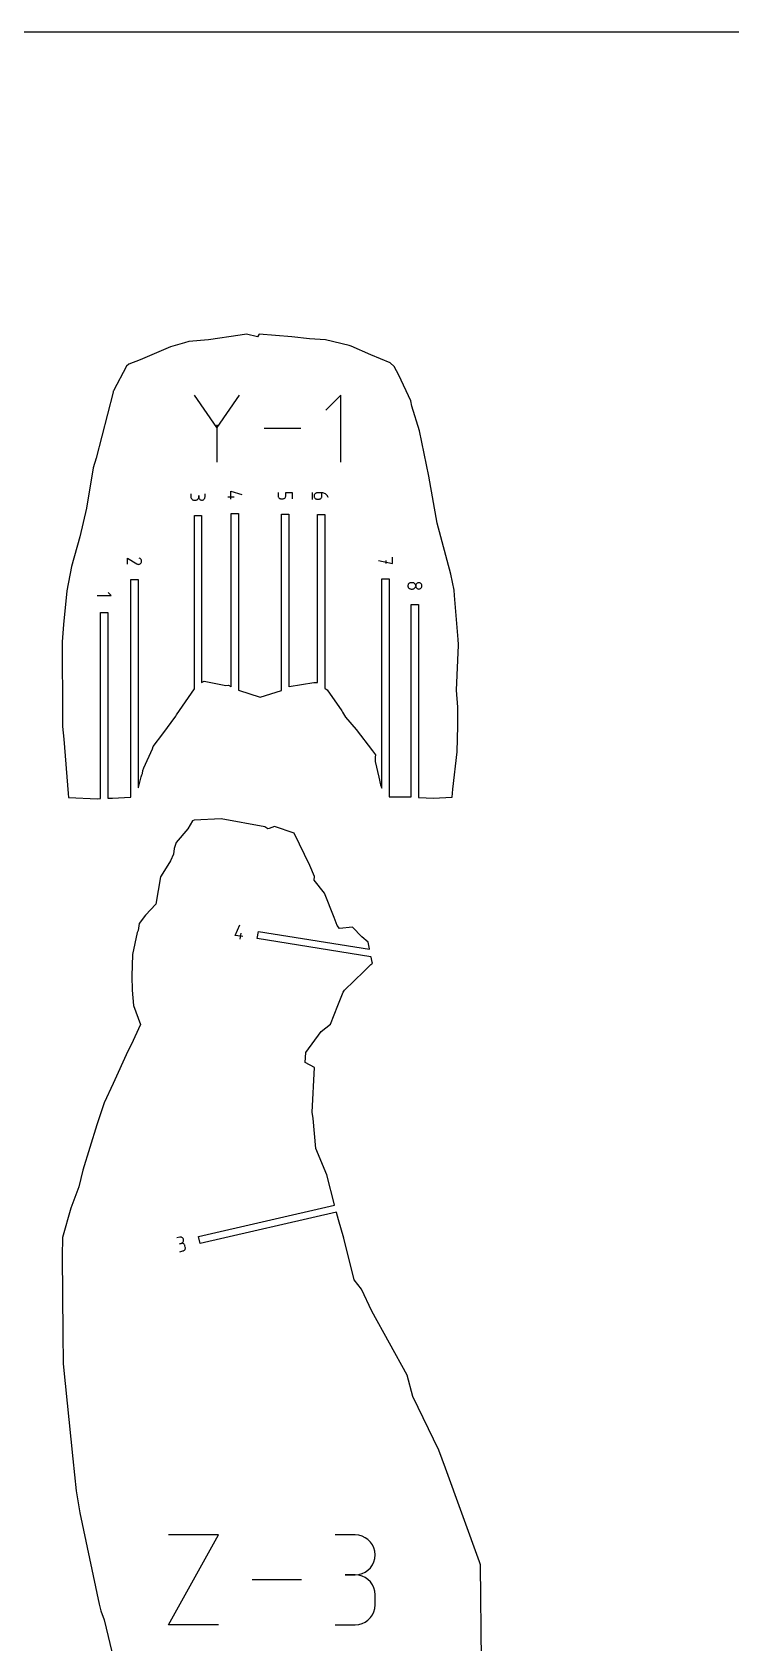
# Model space of a CAD drawing. Extents: x 0 to 560, y 0 to 480.
# Drawn here: x 184.3 to 295, y 224.6 to 480 of the extents above; entities that cross this region are included whole.
import ezdxf

# ---------------------------------------------------------------- set-up
doc = ezdxf.new("R2010")
doc.units = 0

msp = doc.modelspace()

# ---------------------------------------------------------------- linework, layer by layer
at = {"layer": 'annotation', "color": 1}
for p, q in [((213.537357, 417.32596), (209.999202, 422.442615)), ((217.074847, 422.442615), (213.537357, 417.32596)), ((233.188785, 422.442283), (230.83068, 420.083513)), ((233.188785, 411.835135), (233.188785, 422.442283)), ((213.537357, 417.737714), (213.537357, 411.834802)), ((226.853665, 417.138709), (221.053858, 417.138709)), ((209.432486, 406.796614), (209.432486, 406.299196)), ((209.432486, 406.299196), (209.432486, 406.299196)), ((209.432486, 406.299196), (209.440511, 406.209734)), ((209.440511, 406.209734), (209.46364, 406.125553)), ((209.46364, 406.125553), (209.500454, 406.048054)), ((210.606979, 406.048054), (210.643808, 406.125553)), ((210.643808, 406.125553), (210.666949, 406.209734)), ((210.666949, 406.209734), (210.674979, 406.299196)), ((210.674979, 406.299196), (210.674979, 406.548256)), ((210.674979, 406.548256), (210.674979, 406.299196)), ((210.674979, 406.299196), (210.674979, 406.299196)), ((210.674979, 406.299196), (210.683011, 406.209734)), ((210.683011, 406.209734), (210.706165, 406.125553)), ((210.706165, 406.125553), (210.743031, 406.048054)), ((211.601817, 406.048054), (211.638646, 406.125553)), ((211.638646, 406.125553), (211.661787, 406.209734)), ((211.661787, 406.209734), (211.669817, 406.299196)), ((211.669817, 406.299196), (211.669817, 406.796614)), ((215.281375, 406.338636), (216.276213, 406.338636)), ((215.779356, 405.965818), (215.779356, 407.209576)), ((215.779356, 407.209576), (217.521375, 406.712859)), ((223.236258, 407.004313), (223.236258, 406.506894)), ((223.236258, 406.506894), (223.236258, 406.506894)), ((223.236258, 406.506894), (223.244285, 406.417617)), ((223.244285, 406.417617), (223.267426, 406.333535)), ((223.267426, 406.333535), (223.304273, 406.256065)), ((223.304273, 406.256065), (223.353416, 406.186624)), ((223.353416, 406.186624), (223.413445, 406.12663)), ((223.413445, 406.12663), (223.482951, 406.077501)), ((224.232994, 406.07747), (224.302301, 406.126584)), ((224.302301, 406.126584), (224.36212, 406.186566)), ((224.36212, 406.186566), (224.411063, 406.256002)), ((224.411063, 406.256002), (224.447742, 406.333478)), ((224.447742, 406.333478), (224.470767, 406.41758)), ((224.470767, 406.41758), (224.478751, 406.506894)), ((224.478751, 406.506894), (224.478751, 407.004313)), ((224.478751, 407.004313), (225.476258, 407.004313)), ((225.476258, 407.004313), (225.476258, 406.009475)), ((228.674211, 407.003232), (228.674211, 405.883232)), ((228.962238, 406.53279), (228.954211, 406.443513)), ((228.954211, 406.443513), (228.954211, 406.443513)), ((228.954211, 406.443513), (228.962238, 406.354051)), ((228.98538, 406.616872), (228.962238, 406.53279)), ((228.962238, 406.354051), (228.98538, 406.269871)), ((229.022227, 406.694343), (228.98538, 406.616872)), ((228.98538, 406.269871), (229.022227, 406.192372)), ((229.071369, 406.763783), (229.022227, 406.694343)), ((229.022227, 406.192372), (229.071369, 406.122954)), ((229.131398, 406.823777), (229.071369, 406.763783)), ((229.071369, 406.122954), (229.131398, 406.063018)), ((229.200905, 406.872906), (229.131398, 406.823777)), ((229.278478, 406.909753), (229.200905, 406.872906)), ((229.362711, 406.932901), (229.278478, 406.909753)), ((229.452192, 406.940932), (229.362711, 406.932901)), ((230.196705, 406.940932), (229.452192, 406.940932)), ((229.452192, 406.940932), (229.452192, 406.940932)), ((230.020254, 406.063018), (230.080074, 406.122954)), ((230.080074, 406.122954), (230.129017, 406.192372)), ((230.129017, 406.192372), (230.165695, 406.269871)), ((230.165695, 406.269871), (230.188721, 406.354051)), ((230.188721, 406.354051), (230.196705, 406.443513)), ((230.348111, 406.929918), (230.196705, 406.940932)), ((230.196705, 406.443513), (230.196705, 406.940932)), ((230.493582, 406.89777), (230.348111, 406.929918)), ((230.631316, 406.845831), (230.493582, 406.89777)), ((230.759507, 406.775443), (230.631316, 406.845831)), ((230.876354, 406.687949), (230.759507, 406.775443)), ((230.980051, 406.58469), (230.876354, 406.687949)), ((231.068795, 406.467009), (230.980051, 406.58469)), ((231.140783, 406.336248), (231.068795, 406.467009)), ((231.194211, 406.19375), (231.140783, 406.336248)), ((231.194211, 406.19375), (231.194211, 406.19375)), ((209.500454, 406.048054), (209.549533, 405.978636)), ((209.549533, 405.978636), (209.609456, 405.918701)), ((209.609456, 405.918701), (209.678804, 405.869647)), ((209.678804, 405.869647), (209.756158, 405.832875)), ((209.756158, 405.832875), (209.840097, 405.809785)), ((209.840097, 405.809785), (209.929202, 405.801777)), ((209.929202, 405.801777), (210.178263, 405.801777)), ((210.178263, 405.801777), (210.267331, 405.809785)), ((210.178263, 405.801777), (210.178263, 405.801777)), ((210.267331, 405.809785), (210.35125, 405.832875)), ((210.35125, 405.832875), (210.428598, 405.869647)), ((210.428598, 405.869647), (210.497951, 405.918701)), ((210.497951, 405.918701), (210.557886, 405.978636)), ((210.557886, 405.978636), (210.606979, 406.048054)), ((210.743031, 406.048054), (210.792196, 405.978636)), ((210.792196, 405.978636), (210.852248, 405.918701)), ((210.852248, 405.918701), (210.921776, 405.869647)), ((210.921776, 405.869647), (210.999369, 405.832875)), ((210.999369, 405.832875), (211.083614, 405.809785)), ((211.083614, 405.809785), (211.1731, 405.801777)), ((211.1731, 405.801777), (211.262168, 405.809785)), ((211.1731, 405.801777), (211.1731, 405.801777)), ((211.262168, 405.809785), (211.346088, 405.832875)), ((211.346088, 405.832875), (211.423435, 405.869647)), ((211.423435, 405.869647), (211.492788, 405.918701)), ((211.492788, 405.918701), (211.552723, 405.978636)), ((211.552723, 405.978636), (211.601817, 406.048054)), ((223.482951, 406.077501), (223.560525, 406.040654)), ((223.560525, 406.040654), (223.644757, 406.017506)), ((223.644757, 406.017506), (223.734238, 406.009475)), ((223.734238, 406.009475), (223.982035, 406.009475)), ((223.982035, 406.009475), (224.071472, 406.017502)), ((223.982035, 406.009475), (223.982035, 406.009475)), ((224.071472, 406.017502), (224.155588, 406.040638)), ((224.155588, 406.040638), (224.232994, 406.07747)), ((229.131398, 406.063018), (229.200905, 406.013964)), ((229.200905, 406.013964), (229.278478, 405.977192)), ((229.278478, 405.977192), (229.362711, 405.954102)), ((229.362711, 405.954102), (229.452192, 405.946094)), ((229.452192, 405.946094), (229.699988, 405.946094)), ((229.699988, 405.946094), (229.789426, 405.954102)), ((229.699988, 405.946094), (229.699988, 405.946094)), ((229.789426, 405.954102), (229.873542, 405.977192)), ((229.873542, 405.977192), (229.950948, 406.013964)), ((229.950948, 406.013964), (230.020254, 406.063018)), ((199.371593, 395.616232), (199.371593, 396.61107)), ((199.371593, 396.61107), (200.851488, 395.691807)), ((201.362532, 396.544345), (201.237229, 396.609665)), ((201.436038, 396.492508), (201.362532, 396.544345)), ((201.497398, 396.430315), (201.436038, 396.492508)), ((201.546122, 396.359658), (201.497398, 396.430315)), ((201.54557, 395.863888), (201.582987, 395.94561)), ((201.581717, 396.282428), (201.546122, 396.359658)), ((201.603692, 396.200516), (201.581717, 396.282428)), ((201.582987, 395.94561), (201.604819, 396.030216)), ((201.611557, 396.115815), (201.603692, 396.200516)), ((201.604819, 396.030216), (201.611557, 396.115815)), ((239.146022, 396.239891), (241.386022, 395.74191)), ((240.388515, 395.74191), (240.388515, 396.239891)), ((241.386022, 395.74191), (241.386022, 396.738012)), ((200.851488, 395.691807), (200.851488, 395.691807)), ((200.851488, 395.691807), (200.852847, 395.690708)), ((200.852847, 395.690708), (200.854219, 395.689655)), ((200.854219, 395.689655), (200.855613, 395.688639)), ((200.855613, 395.688639), (200.857043, 395.687654)), ((200.857043, 395.687654), (200.858518, 395.686694)), ((200.858518, 395.686694), (200.860051, 395.685751)), ((200.860051, 395.685751), (200.861654, 395.684819)), ((200.861654, 395.684819), (200.863338, 395.68389)), ((200.863338, 395.68389), (200.865114, 395.682957)), ((200.865114, 395.682957), (200.865114, 395.682957)), ((200.865114, 395.682957), (200.946609, 395.645001)), ((200.946609, 395.645001), (201.031085, 395.622828)), ((201.031085, 395.622828), (201.116635, 395.615894)), ((201.116635, 395.615894), (201.201349, 395.623656)), ((201.201349, 395.623656), (201.283318, 395.645571)), ((201.283318, 395.645571), (201.360633, 395.681095)), ((201.360633, 395.681095), (201.431386, 395.729685)), ((201.431386, 395.729685), (201.493668, 395.790797)), ((201.493668, 395.790797), (201.54557, 395.863888)), ((201.54557, 395.863888), (201.54557, 395.863888)), ((196.808721, 390.676036), (196.3106, 391.174016)), ((243.833389, 392.285127), (243.825406, 392.19585)), ((243.825406, 392.19585), (243.825406, 392.19585)), ((243.825406, 392.19585), (243.833389, 392.106573)), ((243.856415, 392.369209), (243.833389, 392.285127)), ((243.833389, 392.106573), (243.856415, 392.02249)), ((243.893093, 392.446679), (243.856415, 392.369209)), ((243.856415, 392.02249), (243.893093, 391.94502)), ((243.942036, 392.51612), (243.893093, 392.446679)), ((243.893093, 391.94502), (243.942036, 391.875579)), ((244.001856, 392.576113), (243.942036, 392.51612)), ((243.942036, 391.875579), (244.001856, 391.815586)), ((244.071162, 392.625242), (244.001856, 392.576113)), ((244.001856, 391.815586), (244.071162, 391.766457)), ((244.148568, 392.66209), (244.071162, 392.625242)), ((244.071162, 391.766457), (244.148568, 391.729609)), ((244.232684, 392.685237), (244.148568, 392.66209)), ((244.148568, 391.729609), (244.232684, 391.706462)), ((244.322122, 392.693268), (244.232684, 392.685237)), ((244.232684, 391.706462), (244.322122, 391.698431)), ((244.322122, 392.693268), (244.322122, 392.693268)), ((244.569918, 392.693268), (244.322122, 392.693268)), ((244.322122, 391.698431), (244.569918, 391.698431)), ((244.659363, 392.685242), (244.569918, 392.693268)), ((244.569918, 391.698431), (244.6594, 391.706457)), ((244.569918, 391.698431), (244.569918, 391.698431)), ((244.743575, 392.662106), (244.659363, 392.685242)), ((244.6594, 391.706457), (244.743632, 391.729593)), ((244.821143, 392.625274), (244.743575, 392.662106)), ((244.743632, 391.729593), (244.821206, 391.766425)), ((244.890654, 392.57616), (244.821143, 392.625274)), ((244.821206, 391.766425), (244.890712, 391.81554)), ((244.950695, 392.516178), (244.890654, 392.57616)), ((244.890712, 391.81554), (244.950741, 391.875522)), ((244.999852, 392.446741), (244.950695, 392.516178)), ((244.950741, 391.875522), (244.999884, 391.944958)), ((245.036714, 392.369265), (244.999852, 392.446741)), ((244.999884, 391.944958), (245.03673, 392.022434)), ((245.059867, 392.285164), (245.036714, 392.369265)), ((245.03673, 392.022434), (245.059872, 392.106536)), ((245.067899, 392.19585), (245.059867, 392.285164)), ((245.059872, 392.106536), (245.067899, 392.19585)), ((245.075931, 392.285127), (245.067899, 392.19585)), ((245.067899, 392.19585), (245.067899, 392.19585)), ((245.067899, 392.19585), (245.067899, 392.19585)), ((245.067899, 392.19585), (245.075931, 392.106573)), ((245.099085, 392.369209), (245.075931, 392.285127)), ((245.075931, 392.106573), (245.099085, 392.02249)), ((245.135951, 392.446679), (245.099085, 392.369209)), ((245.099085, 392.02249), (245.135951, 391.94502)), ((245.185116, 392.51612), (245.135951, 392.446679)), ((245.135951, 391.94502), (245.185116, 391.875579)), ((245.245168, 392.576113), (245.185116, 392.51612)), ((245.185116, 391.875579), (245.245168, 391.815586)), ((245.314696, 392.625242), (245.245168, 392.576113)), ((245.245168, 391.815586), (245.314696, 391.766457)), ((245.392289, 392.66209), (245.314696, 392.625242)), ((245.314696, 391.766457), (245.392289, 391.729609)), ((245.476534, 392.685237), (245.392289, 392.66209)), ((245.392289, 391.729609), (245.476534, 391.706462)), ((245.56602, 392.693268), (245.476534, 392.685237)), ((245.476534, 391.706462), (245.56602, 391.698431)), ((245.655088, 392.685242), (245.56602, 392.693268)), ((245.56602, 392.693268), (245.56602, 392.693268)), ((245.56602, 391.698431), (245.655088, 391.706457)), ((245.56602, 391.698431), (245.56602, 391.698431)), ((245.739008, 392.662106), (245.655088, 392.685242)), ((245.655088, 391.706457), (245.739008, 391.729593)), ((245.816355, 392.625274), (245.739008, 392.662106)), ((245.739008, 391.729593), (245.816355, 391.766425)), ((245.885708, 392.57616), (245.816355, 392.625274)), ((245.816355, 391.766425), (245.885708, 391.81554)), ((245.945643, 392.516178), (245.885708, 392.57616)), ((245.885708, 391.81554), (245.945643, 391.875522)), ((245.994737, 392.446741), (245.945643, 392.516178)), ((245.945643, 391.875522), (245.994737, 391.944958)), ((246.031566, 392.369265), (245.994737, 392.446741)), ((245.994737, 391.944958), (246.031566, 392.022434)), ((246.054707, 392.285164), (246.031566, 392.369265)), ((246.031566, 392.022434), (246.054707, 392.106536)), ((246.062737, 392.19585), (246.054707, 392.285164)), ((246.054707, 392.106536), (246.062737, 392.19585)), ((246.062737, 392.19585), (246.062737, 392.19585)), ((194.568721, 390.676036), (196.808721, 390.676036)), ((216.432111, 336.782178), (217.197465, 338.424004)), ((217.66029, 336.585936), (216.432111, 336.782178)), ((217.213569, 336.153017), (217.370536, 337.135393)), ((207.6646, 288.909119), (207.179804, 288.79777)), ((207.753589, 288.921319), (207.6646, 288.909119)), ((207.840814, 288.917609), (207.753589, 288.921319)), ((207.924591, 288.899063), (207.840814, 288.917609)), ((208.003236, 288.866755), (207.924591, 288.899063)), ((208.075068, 288.821758), (208.003236, 288.866755)), ((208.138402, 288.765146), (208.075068, 288.821758)), ((208.191555, 288.697993), (208.138402, 288.765146)), ((208.232845, 288.621372), (208.191555, 288.697993)), ((208.260588, 288.536357), (208.232845, 288.621372)), ((207.887298, 287.939527), (207.644558, 287.883774)), ((207.644558, 287.883774), (207.887298, 287.939527)), ((207.68064, 286.617216), (208.165435, 286.728565)), ((207.887298, 287.939527), (207.972692, 287.967382)), ((207.976288, 287.951728), (207.887298, 287.939527)), ((207.887298, 287.939527), (207.887298, 287.939527)), ((207.972692, 287.967382), (208.049553, 288.008793)), ((208.063512, 287.948018), (207.976288, 287.951728)), ((208.049553, 288.008793), (208.116833, 288.062071)), ((208.147289, 287.929472), (208.063512, 287.948018)), ((208.116833, 288.062071), (208.173483, 288.125528)), ((208.225934, 287.897164), (208.147289, 287.929472)), ((208.165435, 286.728565), (208.25083, 286.756413)), ((208.165435, 286.728565), (208.165435, 286.728565)), ((208.173483, 288.125528), (208.218455, 288.197473)), ((208.218455, 288.197473), (208.2507, 288.276218)), ((208.297766, 287.852167), (208.225934, 287.897164)), ((208.2507, 288.276218), (208.269169, 288.360073)), ((208.25083, 286.756413), (208.327697, 286.7978)), ((208.272815, 288.447349), (208.260588, 288.536357)), ((208.260588, 288.536357), (208.260588, 288.536357)), ((208.269169, 288.360073), (208.272815, 288.447349)), ((208.3611, 287.795555), (208.297766, 287.852167)), ((208.327697, 286.7978), (208.394989, 286.851028)), ((208.414253, 287.728401), (208.3611, 287.795555)), ((208.394989, 286.851028), (208.451658, 286.9144)), ((208.455543, 287.65178), (208.414253, 287.728401)), ((208.451658, 286.9144), (208.496659, 286.98622)), ((208.483286, 287.566765), (208.455543, 287.65178)), ((208.539039, 287.324025), (208.483286, 287.566765)), ((208.483286, 287.566765), (208.483286, 287.566765)), ((208.496659, 286.98622), (208.528944, 287.064789)), ((208.528944, 287.064789), (208.547467, 287.148411)), ((208.551181, 287.235389), (208.539039, 287.324025)), ((208.547467, 287.148411), (208.551181, 287.235389)), ((205.880248, 227.451402), (213.798555, 241.712225)), ((213.798555, 241.712225), (205.880248, 241.712225)), ((235.458533, 241.69568), (232.291747, 241.69568)), ((236.028087, 241.644558), (235.458533, 241.69568)), ((236.564018, 241.497232), (236.028087, 241.644558)), ((237.057411, 241.262763), (236.564018, 241.497232)), ((237.499354, 240.950213), (237.057411, 241.262763)), ((237.880931, 240.568641), (237.499354, 240.950213)), ((238.193231, 240.12711), (237.880931, 240.568641)), ((238.427337, 239.634679), (238.193231, 240.12711)), ((238.574338, 239.100411), (238.427337, 239.634679)), ((238.427337, 237.427316), (238.574338, 237.963658)), ((238.62532, 238.533366), (238.574338, 239.100411)), ((238.574338, 237.963658), (238.62532, 238.533366)), ((238.62532, 238.533366), (238.62532, 238.533366)), ((235.458533, 235.362108), (233.872904, 235.362108)), ((233.872904, 235.362108), (235.458533, 235.362108)), ((235.458533, 235.362108), (236.028087, 235.413242)), ((236.028087, 235.310985), (235.458533, 235.362108)), ((235.458533, 235.362108), (235.458533, 235.362108)), ((236.028087, 235.413242), (236.564018, 235.560654)), ((236.564018, 235.163659), (236.028087, 235.310985)), ((236.564018, 235.560654), (237.057411, 235.795356)), ((237.057411, 234.929191), (236.564018, 235.163659)), ((237.057411, 235.795356), (237.499354, 236.10836)), ((237.499354, 236.10836), (237.880931, 236.49068)), ((237.880931, 236.49068), (238.193231, 236.933328)), ((238.193231, 236.933328), (238.427337, 237.427316)), ((226.94528, 234.581814), (219.147706, 234.581814)), ((237.499354, 234.61664), (237.057411, 234.929191)), ((237.880931, 234.235068), (237.499354, 234.61664)), ((238.193231, 233.793537), (237.880931, 234.235068)), ((238.427337, 233.301107), (238.193231, 233.793537)), ((238.574338, 232.766838), (238.427337, 233.301107)), ((238.62532, 232.199793), (238.574338, 232.766838)), ((238.427337, 229.51249), (238.574338, 230.046883)), ((238.574338, 230.046883), (238.62532, 230.614164)), ((238.62532, 230.614164), (238.62532, 232.199793)), ((238.62532, 232.199793), (238.62532, 232.199793)), ((213.798555, 227.451402), (205.880248, 227.451402)), ((232.291747, 227.451849), (235.458533, 227.451849)), ((235.458533, 227.451849), (236.028087, 227.502942)), ((235.458533, 227.451849), (235.458533, 227.451849)), ((236.028087, 227.502942), (236.564018, 227.650194)), ((236.564018, 227.650194), (237.057411, 227.884567)), ((237.057411, 227.884567), (237.499354, 228.197022)), ((237.499354, 228.197022), (237.880931, 228.57852)), ((237.880931, 228.57852), (238.193231, 229.020022)), ((238.193231, 229.020022), (238.427337, 229.51249))]:
    msp.add_line(p, q, dxfattribs=at)
at = {"layer": 'boundary', "color": 5}
for p, q in [((217.233609, 431.962106), (212.218766, 431.224681)), ((218.224006, 432.097366), (217.233609, 431.962106)), ((219.995483, 431.689604), (218.224006, 432.097366)), ((220.271899, 432.09441), (219.995483, 431.689604)), ((225.443083, 431.675085), (220.271899, 432.09441)), ((228.202503, 431.396185), (225.443083, 431.675085)), ((206.190456, 430.089499), (201.359039, 428.028426)), ((208.411523, 430.741414), (206.190456, 430.089499)), ((209.090386, 430.961238), (208.411523, 430.741414)), ((212.218766, 431.224681), (209.090386, 430.961238)), ((230.75691, 431.195517), (228.202503, 431.396185)), ((234.492509, 430.314558), (230.75691, 431.195517)), ((234.825997, 430.195242), (234.492509, 430.314558)), ((237.951115, 428.829054), (234.825997, 430.195242)), ((199.225922, 427.063558), (197.151265, 423.127648)), ((199.574642, 427.345392), (199.225922, 427.063558)), ((201.359039, 428.028426), (199.574642, 427.345392)), ((240.997986, 427.567372), (237.951115, 428.829054)), ((241.6398, 427.012583), (240.997986, 427.567372)), ((242.38129, 425.59518), (241.6398, 427.012583)), ((244.316359, 421.542278), (242.38129, 425.59518)), ((197.086157, 422.94026), (194.427142, 412.474911)), ((197.128476, 423.068231), (197.086157, 422.94026)), ((197.151265, 423.127648), (197.128476, 423.068231)), ((244.459482, 420.723801), (244.316359, 421.542278)), ((245.649481, 416.80397), (244.459482, 420.723801)), ((247.163917, 409.579363), (245.649481, 416.80397)), ((194.427142, 412.474911), (193.944196, 410.942315)), ((193.944196, 410.942315), (192.9022, 404.540352)), ((248.471659, 402.154051), (247.163917, 409.579363)), ((192.9022, 404.540352), (191.831875, 399.958721)), ((215.828375, 376.201255), (215.828375, 403.660416)), ((215.828375, 403.660416), (216.974375, 403.660416)), ((216.974375, 403.660416), (216.974375, 375.650845)), ((223.783258, 375.603548), (223.783258, 403.579613)), ((223.783258, 403.579613), (224.929258, 403.579613)), ((224.929258, 403.579613), (224.929258, 376.195858)), ((209.979415, 375.86522), (209.979415, 403.371915)), ((209.979415, 403.371915), (211.125415, 403.371915)), ((211.125415, 403.371915), (211.125415, 376.870544)), ((229.501211, 376.865322), (229.501211, 403.516232)), ((229.501211, 403.516232), (230.647211, 403.516232)), ((230.647211, 403.516232), (230.647211, 375.992303)), ((250.642954, 394.041321), (248.471659, 402.154051)), ((191.831875, 399.958721), (190.489305, 395.254592)), ((190.489305, 395.254592), (189.777087, 391.394641)), ((251.144249, 391.502945), (250.642954, 394.041321)), ((189.777087, 391.394641), (189.250707, 386.054787)), ((199.918611, 358.711016), (199.918611, 393.18637)), ((199.918611, 393.18637), (201.064611, 393.18637)), ((201.064611, 393.18637), (201.064611, 360.177273)), ((239.693022, 360.144101), (239.693022, 393.31261)), ((239.693022, 393.31261), (240.839022, 393.31261)), ((240.839022, 393.31261), (240.839022, 358.771474)), ((251.216109, 390.696062), (251.144249, 391.502945)), ((244.372476, 358.729259), (244.372476, 389.268569)), ((244.372476, 389.268569), (245.518476, 389.268569)), ((245.518476, 389.268569), (245.518476, 358.659076)), ((251.808708, 383.6794), (251.216109, 390.696062)), ((189.250707, 386.054787), (189.031928, 383.340606)), ((195.115721, 358.466419), (195.115721, 387.997815)), ((195.115721, 387.997815), (196.261721, 387.997815)), ((196.261721, 387.997815), (196.261721, 358.518304)), ((189.031928, 383.340606), (189.086446, 371.37933)), ((251.856011, 382.917431), (251.808708, 383.6794)), ((251.558374, 375.675052), (251.856821, 382.775022)), ((251.856821, 382.775022), (251.856011, 382.917431)), ((207.156721, 371.768584), (209.979415, 375.86522)), ((211.125415, 376.870544), (211.195415, 376.908283)), ((211.195415, 376.908283), (211.547631, 377.098171)), ((211.547631, 377.098171), (214.979803, 376.414176)), ((214.979803, 376.414176), (215.405762, 376.429297)), ((215.405762, 376.429297), (215.758376, 376.239027)), ((215.758376, 376.239027), (215.828375, 376.201255)), ((216.974375, 375.650845), (220.419897, 374.546084)), ((220.419897, 374.546084), (223.783258, 375.603548)), ((224.929258, 376.195858), (225.004618, 376.242198)), ((225.004618, 376.242198), (228.900572, 376.895639)), ((228.900572, 376.895639), (229.431211, 376.868856)), ((229.431211, 376.868856), (229.501211, 376.865322)), ((230.647211, 375.992303), (230.717211, 375.937348)), ((230.717211, 375.937348), (231.032915, 375.6895)), ((231.032915, 375.6895), (233.348203, 372.361556)), ((251.732333, 372.982522), (251.558374, 375.675052)), ((251.764733, 369.995647), (251.732333, 372.982522)), ((189.086446, 371.37933), (189.088063, 369.925361)), ((204.9665, 368.725432), (207.014533, 371.544632)), ((207.014533, 371.544632), (207.077042, 371.644027)), ((207.077042, 371.644027), (207.156721, 371.768584)), ((233.348203, 372.361556), (233.483853, 372.16617)), ((233.483853, 372.16617), (233.937684, 371.385983)), ((233.937684, 371.385983), (235.624919, 369.434086)), ((189.088063, 369.925361), (189.265266, 367.906888)), ((189.265266, 367.906888), (189.960701, 359.290098)), ((203.457882, 366.740733), (204.9665, 368.725432)), ((235.624919, 369.434086), (238.220172, 366.044101)), ((251.637071, 365.900423), (251.764733, 369.995647)), ((201.955889, 363.358746), (203.344756, 366.376858)), ((203.344756, 366.376858), (203.457882, 366.740733)), ((238.220172, 366.044101), (238.672856, 365.394868)), ((238.672856, 365.394868), (238.65165, 365.0579)), ((250.973906, 359.945726), (251.637071, 365.900423)), ((201.73277, 362.450818), (201.795893, 362.944331)), ((201.795893, 362.944331), (201.955889, 363.358746)), ((238.65165, 365.0579), (238.61502, 364.341068)), ((238.61502, 364.341068), (239.240622, 361.855573)), ((201.064611, 360.177273), (201.134611, 360.246972)), ((201.134611, 360.246972), (201.566298, 361.907203)), ((201.566298, 361.907203), (201.665209, 362.23721)), ((201.665209, 362.23721), (201.73277, 362.450818)), ((239.240622, 361.855573), (239.491678, 360.633599)), ((239.491678, 360.633599), (239.623022, 360.213801)), ((239.623022, 360.213801), (239.693022, 360.144101)), ((189.960701, 359.290098), (190.018541, 358.65266)), ((190.018541, 358.65266), (190.030323, 358.650349)), ((190.030323, 358.650349), (194.620158, 358.443982)), ((194.620158, 358.443982), (195.045721, 358.463249)), ((195.045721, 358.463249), (195.115721, 358.466419)), ((196.261721, 358.518304), (196.331721, 358.521474)), ((196.331721, 358.521474), (197.02047, 358.552657)), ((197.02047, 358.552657), (199.848611, 358.707191)), ((199.848611, 358.707191), (199.918611, 358.711016)), ((240.839022, 358.771474), (240.909022, 358.770655)), ((240.909022, 358.770655), (244.302476, 358.730974)), ((244.302476, 358.730974), (244.354378, 358.730367)), ((244.354378, 358.730367), (244.372476, 358.729259)), ((245.518476, 358.659076), (245.588476, 358.654789)), ((245.588476, 358.654789), (247.81604, 358.51837)), ((247.81604, 358.51837), (250.824944, 358.691907)), ((250.824944, 358.691907), (250.973906, 359.945726)), ((209.926026, 355.032648), (209.703368, 354.945026)), ((214.219934, 355.268982), (209.926026, 355.032648)), ((221.172875, 354.011903), (214.219934, 355.268982)), ((208.937341, 353.651234), (207.115828, 351.487296)), ((209.703368, 354.945026), (208.937341, 353.651234)), ((221.64733, 353.695892), (221.172875, 354.011903)), ((221.819903, 353.714359), (221.64733, 353.695892)), ((222.701207, 354.061818), (221.819903, 353.714359)), ((225.785395, 352.998528), (222.701207, 354.061818)), ((228.270536, 347.858223), (225.785395, 352.998528)), ((206.757248, 350.543573), (206.686982, 349.638397)), ((207.115828, 351.487296), (206.757248, 350.543573)), ((206.215423, 348.615996), (204.955518, 346.660169)), ((206.686982, 349.638397), (206.215423, 348.615996)), ((229.008819, 346.096411), (228.270536, 347.858223)), ((204.599396, 346.042701), (203.874751, 341.747709)), ((204.955518, 346.660169), (204.599396, 346.042701)), ((228.98778, 345.5075), (229.008819, 346.096411)), ((230.593312, 343.473379), (228.98778, 345.5075)), ((232.146472, 339.630281), (230.593312, 343.473379)), ((202.255406, 339.987634), (201.244422, 338.633317)), ((203.874751, 341.747709), (202.255406, 339.987634)), ((200.916458, 337.245237), (200.171693, 333.730334)), ((201.051796, 337.550234), (200.916458, 337.245237)), ((201.244422, 338.633317), (201.051796, 337.550234)), ((219.944549, 336.27059), (220.125367, 337.402235)), ((220.125367, 337.402235), (237.742727, 334.587271)), ((232.596247, 338.333742), (232.146472, 339.630281)), ((232.967922, 337.885407), (232.596247, 338.333742)), ((235.026155, 338.063929), (232.967922, 337.885407)), ((236.540276, 336.553241), (235.026155, 338.063929)), ((237.976856, 333.389324), (219.944549, 336.27059)), ((237.523081, 335.711112), (236.540276, 336.553241)), ((237.728426, 334.660444), (237.523081, 335.711112)), ((237.742727, 334.587271), (237.728426, 334.660444)), ((200.171693, 333.730334), (200.043321, 330.294572)), ((236.858279, 331.07112), (237.963846, 332.161622)), ((237.963846, 332.161622), (238.122091, 332.284421)), ((237.991157, 333.316151), (237.976856, 333.389324)), ((238.146455, 332.521556), (237.991157, 333.316151)), ((238.122091, 332.284421), (238.19061, 332.367494)), ((238.19061, 332.367494), (238.146455, 332.521556)), ((200.043321, 330.294572), (200.124524, 328.0979)), ((233.766431, 328.077929), (236.858279, 331.07112)), ((200.124524, 328.0979), (200.326778, 325.66621)), ((232.726944, 325.669425), (233.575071, 327.76886)), ((233.575071, 327.76886), (233.664461, 327.91481)), ((233.664461, 327.91481), (233.766431, 328.077929)), ((200.326778, 325.66621), (201.444268, 322.646305)), ((231.565025, 322.675918), (232.726944, 325.669425)), ((201.444268, 322.646305), (199.936629, 319.393373)), ((230.091054, 321.533063), (231.565025, 322.675918)), ((199.936629, 319.393373), (199.427855, 318.415957)), ((227.63813, 318.198227), (230.091054, 321.533063)), ((199.427855, 318.415957), (197.094406, 313.277056)), ((227.556502, 316.592319), (227.63813, 318.198227)), ((229.04756, 315.841102), (227.556502, 316.592319)), ((228.639791, 308.74657), (229.04756, 315.841102)), ((197.094406, 313.277056), (195.6915, 310.222586)), ((195.6915, 310.222586), (194.50055, 306.715729)), ((194.50055, 306.715729), (192.283916, 299.521154)), ((228.82772, 307.74113), (228.639791, 308.74657)), ((229.227787, 302.979301), (228.82772, 307.74113)), ((230.962844, 298.785048), (229.227787, 302.979301)), ((192.283916, 299.521154), (191.65747, 296.905613)), ((191.65747, 296.905613), (190.371176, 293.509425)), ((232.186652, 294.054653), (230.962844, 298.785048)), ((210.639461, 289.033816), (232.204191, 293.986859)), ((232.204191, 293.986859), (232.186652, 294.054653)), ((190.371176, 293.509425), (189.059358, 288.866315)), ((232.491332, 292.87697), (210.895998, 287.916898)), ((232.508871, 292.809176), (232.491332, 292.87697)), ((232.807012, 291.656769), (232.508871, 292.809176)), ((233.648769, 288.771046), (232.807012, 291.656769)), ((189.059358, 288.866315), (189.031928, 285.889844)), ((210.895998, 287.916898), (210.639461, 289.033816)), ((235.311293, 282.173713), (233.648769, 288.771046)), ((189.031928, 285.889844), (189.118392, 273.684745)), ((236.464984, 280.692516), (235.311293, 282.173713)), ((238.095208, 277.162459), (236.464984, 280.692516)), ((243.69622, 267.051825), (238.095208, 277.162459)), ((189.118392, 273.684745), (189.19682, 268.818305)), ((189.19682, 268.818305), (190.713394, 253.773388)), ((244.591042, 263.675346), (243.69622, 267.051825)), ((248.726278, 255.137775), (244.591042, 263.675346)), ((190.713394, 253.773388), (191.253603, 248.674819)), ((249.810832, 252.277111), (248.726278, 255.137775)), ((255.177372, 237.435321), (249.810832, 252.277111)), ((191.253603, 248.674819), (191.803307, 245.20464)), ((191.803307, 245.20464), (194.902547, 230.710957)), ((255.313224, 236.968195), (255.177372, 237.435321)), ((255.327091, 236.908085), (255.313224, 236.968195)), ((255.336172, 236.843019), (255.327091, 236.908085)), ((255.477217, 221.716567), (255.336172, 236.843019)), ((194.902547, 230.710957), (195.15043, 229.638803)), ((195.15043, 229.638803), (195.698601, 228.259543)), ((195.698601, 228.259543), (197.21479, 221.82001))]:
    msp.add_line(p, q, dxfattribs=at)
at = {"layer": 'frame', "color": 5}
msp.add_line((560, 480), (0, 480), dxfattribs=at)

doc.saveas('drawing.dxf')
